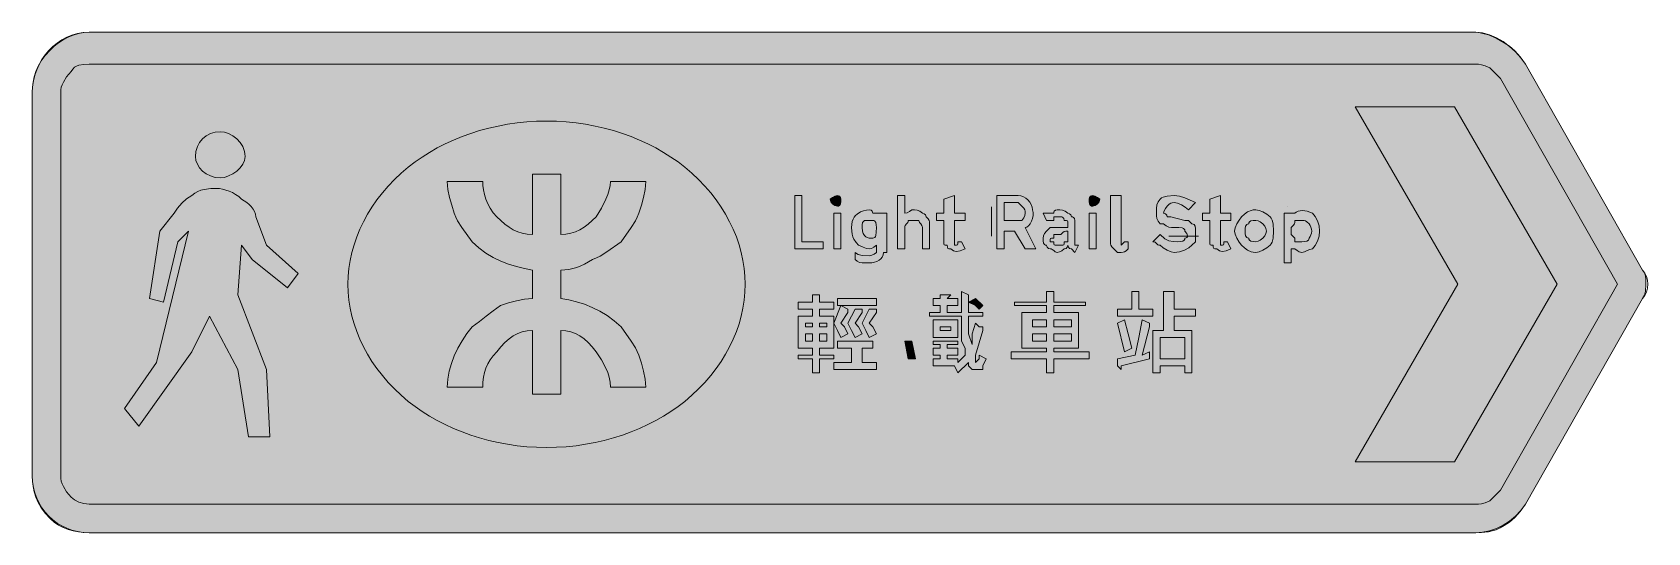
# Model space of a CAD drawing. Header units: metres. Extents: x 9 to 556, y 69 to 238.
import ezdxf

# ---------------------------------------------------------------- set-up
doc = ezdxf.new("R2010")
doc.units = ezdxf.units.M
for name, color, linetype, true_color in [('FILL_BLUE_0000FF', 7, 'Continuous', 0x0000ff), ('FILL_RED_FF0000', 7, 'Continuous', 0xff0000), ('FILL_WHITE_FFFFFF', 7, 'Continuous', 0xffffff), ('STROKE_BLUE_0000FF', 7, 'Continuous', 0x0000ff), ('STROKE_WHITE_FFFFFF', 7, 'Continuous', 0xffffff)]:
    doc.layers.add(name, color=color, linetype=linetype, true_color=true_color)

msp = doc.modelspace()

# ---------------------------------------------------------------- hatches: boundary and pattern name
at = {"layer": 'FILL_BLUE_0000FF', "true_color": 0x0000ff}
h = msp.add_hatch(color=7, dxfattribs=at)
h.dxf.hatch_style = 1
h.paths.add_polyline_path([(545.85, 152.64), (506.25, 83.04), (502.65, 79.44), (501.06, 78.75), (499.8, 78.39), (498.77, 78.26), (497.85, 78.24), (28.65, 78.24), (26.87, 78.45), (25.2, 78.99), (23.76, 79.76), (22.65, 80.64), (21.07, 82.44), (19.95, 84.24), (19.56, 85.14), (19.27, 86.04), (19.11, 86.94), (19.05, 87.84), (19.05, 217.44), (19.11, 218.34), (19.27, 219.24), (19.56, 220.14), (19.95, 221.04), (21.07, 222.84), (22.65, 224.64), (23.15, 225.43), (23.76, 226.03), (24.44, 226.45), (25.2, 226.74), (26.87, 227), (28.65, 227.04), (497.85, 227.04), (498.77, 227.02), (499.8, 226.89), (501.06, 226.53), (502.65, 225.84), (506.25, 222.24), (545.85, 152.64)])
at = {"layer": 'FILL_RED_FF0000', "true_color": 0xff0000}
h = msp.add_hatch(color=7, dxfattribs=at)
h.dxf.hatch_style = 1
h.paths.add_polyline_path([(180.09, 97.51), (176.76, 97.72), (173.48, 98.06), (170.23, 98.53), (167.04, 99.12), (163.9, 99.84), (160.82, 100.68), (157.8, 101.64), (154.85, 102.71), (151.99, 103.89), (149.2, 105.17), (146.49, 106.55), (143.88, 108.04), (141.37, 109.61), (138.96, 111.28), (136.65, 113.04), (134.25, 115.11), (131.98, 117.25), (129.87, 119.47), (127.89, 121.76), (126.07, 124.11), (124.39, 126.52), (122.87, 128.98), (121.5, 131.49), (120.28, 134.04), (119.22, 136.63), (118.32, 139.25), (117.58, 141.9), (117, 144.56), (116.59, 147.25), (116.33, 149.94), (116.25, 152.64), (116.33, 155.34), (116.59, 158.03), (117, 160.72), (117.58, 163.38), (118.32, 166.03), (119.22, 168.65), (120.28, 171.24), (121.5, 173.79), (122.87, 176.3), (124.39, 178.76), (126.07, 181.17), (127.89, 183.52), (129.87, 185.81), (131.98, 188.03), (134.25, 190.17), (136.65, 192.24), (138.96, 194), (141.37, 195.67), (143.88, 197.24), (146.49, 198.73), (149.2, 200.11), (151.99, 201.39), (154.85, 202.57), (157.8, 203.64), (160.82, 204.6), (163.9, 205.44), (167.04, 206.16), (170.23, 206.75), (173.48, 207.22), (176.76, 207.56), (180.09, 207.77), (183.45, 207.84), (186.81, 207.77), (190.14, 207.56), (193.42, 207.22), (196.67, 206.75), (199.86, 206.16), (203, 205.44), (206.08, 204.6), (209.1, 203.64), (212.05, 202.57), (214.91, 201.39), (217.7, 200.11), (220.41, 198.73), (223.02, 197.24), (225.53, 195.67), (227.94, 194), (230.25, 192.24), (232.65, 190.17), (234.92, 188.03), (237.03, 185.81), (239.01, 183.52), (240.83, 181.17), (242.51, 178.76), (244.03, 176.3), (245.4, 173.79), (246.62, 171.24), (247.68, 168.65), (248.58, 166.03), (249.32, 163.38), (249.9, 160.72), (250.31, 158.03), (250.57, 155.34), (250.65, 152.64), (250.57, 149.94), (250.31, 147.25), (249.9, 144.56), (249.32, 141.9), (248.58, 139.25), (247.68, 136.63), (246.62, 134.04), (245.4, 131.49), (244.03, 128.98), (242.51, 126.52), (240.83, 124.11), (239.01, 121.76), (237.03, 119.47), (234.92, 117.25), (232.65, 115.11), (230.25, 113.04), (227.94, 111.28), (225.53, 109.61), (223.02, 108.04), (220.41, 106.55), (217.7, 105.17), (214.91, 103.89), (212.05, 102.71), (209.1, 101.64), (206.08, 100.68), (203, 99.84), (199.86, 99.12), (196.67, 98.53), (193.42, 98.06), (190.14, 97.72), (186.81, 97.51), (183.45, 97.44), (180.09, 97.51)])
at = {"layer": 'FILL_WHITE_FFFFFF', "true_color": 0xffffff}
h = msp.add_hatch(color=7, dxfattribs=at)
h.dxf.hatch_style = 1
h.paths.add_polyline_path([(514.65, 78.24), (512.85, 75.76), (511.05, 73.74), (509.25, 72.16), (507.45, 71.04), (506.1, 70.25), (504.77, 69.65), (503.46, 69.23), (502.2, 68.94), (499.86, 68.68), (497.85, 68.64), (28.65, 68.64), (26.85, 68.7), (25.07, 68.88), (23.31, 69.21), (21.6, 69.69), (19.94, 70.34), (18.36, 71.17), (16.85, 72.2), (15.45, 73.44), (13.81, 75.24), (12.49, 77.04), (11.44, 78.84), (10.65, 80.64), (10.08, 82.44), (9.71, 84.24), (9.51, 86.04), (9.45, 87.84), (9.45, 217.44), (9.51, 219.24), (9.71, 221.04), (10.08, 222.84), (10.65, 224.64), (11.44, 226.44), (12.49, 228.24), (13.81, 230.04), (15.45, 231.84), (16.85, 233.13), (18.36, 234.3), (19.94, 235.32), (21.6, 236.19), (23.31, 236.89), (25.07, 237.41), (26.85, 237.73), (28.65, 237.84), (497.85, 237.84), (498.8, 237.78), (499.86, 237.61), (502.2, 236.94), (504.77, 235.81), (507.45, 234.24), (509.25, 233.11), (511.05, 231.54), (512.85, 229.51), (514.65, 227.04), (554.25, 157.44), (554.94, 156.52), (555.3, 155.49), (555.43, 154.23), (555.45, 152.64), (555.3, 150.24), (554.94, 148.93), (554.65, 148.34), (554.25, 147.84), (514.65, 78.24)])
h = msp.add_hatch(color=7, dxfattribs=at)
h.dxf.hatch_style = 1
h.paths.add_polyline_path([(457.05, 212.64), (490.65, 212.64), (525.45, 152.64), (490.65, 92.64), (457.05, 92.64), (491.85, 152.64), (457.05, 212.64)])
h = msp.add_hatch(color=7, dxfattribs=at)
h.dxf.hatch_style = 1
h.paths.add_polyline_path([(81.4, 195.17), (81.24, 194.5), (80.64, 193.2), (79.74, 191.98), (78.6, 190.89), (77.29, 189.97), (75.88, 189.26), (74.44, 188.8), (73.05, 188.64), (71.31, 188.8), (69.71, 189.26), (68.28, 189.97), (67.05, 190.89), (66.04, 191.98), (65.29, 193.2), (64.81, 194.5), (64.65, 195.84), (64.81, 197.58), (65.29, 199.18), (66.04, 200.61), (67.05, 201.84), (68.28, 202.85), (69.71, 203.6), (71.31, 204.08), (73.05, 204.24), (74.44, 204.08), (75.88, 203.6), (77.29, 202.85), (78.6, 201.84), (79.74, 200.61), (80.64, 199.18), (81.24, 197.58), (81.4, 196.73), (81.45, 195.84), (81.4, 195.17)])
h = msp.add_hatch(color=7, dxfattribs=at)
h.dxf.hatch_style = 1
h.paths.add_polyline_path([(150.01, 120.54), (150.49, 123.22), (151.24, 125.88), (152.25, 128.49), (153.48, 131.05), (154.91, 133.53), (156.51, 135.94), (158.25, 138.24), (160.76, 140.04), (163.05, 141.84), (165.34, 143.64), (167.85, 145.44), (170.55, 146.32), (173.25, 147.09), (175.95, 147.63), (178.65, 147.84), (178.65, 157.44), (175.95, 157.95), (173.27, 158.6), (170.61, 159.42), (168, 160.44), (165.44, 161.68), (162.96, 163.18), (160.55, 164.95), (158.25, 167.04), (154.8, 171.84), (153.36, 174.13), (152.75, 175.34), (152.25, 176.64), (151.37, 179.34), (150.6, 182.04), (150.06, 184.74), (149.85, 187.44), (161.85, 187.44), (161.91, 186.04), (162.09, 184.55), (162.42, 183.01), (162.9, 181.44), (163.55, 179.87), (164.38, 178.33), (165.41, 176.84), (166.65, 175.44), (168, 174.15), (169.37, 172.98), (170.76, 171.96), (172.2, 171.09), (173.69, 170.39), (175.26, 169.87), (176.9, 169.55), (178.65, 169.44), (178.65, 189.84), (188.25, 189.84), (188.25, 169.44), (190, 169.55), (191.64, 169.87), (193.21, 170.39), (194.7, 171.09), (196.14, 171.96), (197.53, 172.98), (198.9, 174.15), (200.25, 175.44), (202.01, 178.33), (203.55, 181.44), (204.16, 183.01), (204.64, 184.55), (204.94, 186.04), (205.05, 187.44), (217.05, 187.44), (216.84, 184.74), (216.3, 182.04), (215.53, 179.34), (214.65, 176.64), (214.15, 175.34), (213.54, 174.13), (212.1, 171.84), (208.65, 167.04), (203.85, 163.59), (201.56, 162.15), (200.35, 161.54), (199.05, 161.04), (196.35, 159.46), (195, 158.85), (193.65, 158.34), (192.3, 157.95), (190.95, 157.66), (189.6, 157.5), (188.25, 157.44), (188.25, 147.84), (190.95, 147.33), (193.63, 146.68), (196.29, 145.86), (198.9, 144.84), (201.46, 143.6), (203.94, 142.1), (206.35, 140.33), (208.65, 138.24), (212.1, 133.44), (213.54, 131.15), (214.15, 129.94), (214.65, 128.64), (215.53, 125.94), (216.3, 123.24), (216.84, 120.54), (217.05, 117.84), (205.05, 117.84), (204.94, 119.59), (204.64, 121.23), (204.16, 122.8), (203.55, 124.29), (202.01, 127.12), (200.25, 129.84), (198.9, 131.53), (197.53, 132.99), (196.14, 134.23), (194.7, 135.24), (193.21, 136.03), (191.64, 136.59), (190, 136.93), (188.25, 137.04), (188.25, 115.44), (178.65, 115.44), (178.65, 137.04), (176.9, 136.93), (175.26, 136.59), (173.69, 136.03), (172.2, 135.24), (170.76, 134.23), (169.37, 132.99), (168, 131.53), (166.65, 129.84), (165.41, 128.49), (164.38, 127.12), (163.55, 125.73), (162.9, 124.29), (162.42, 122.8), (162.09, 121.23), (161.91, 119.59), (161.85, 117.84), (149.85, 117.84), (150.01, 120.54)])
h = msp.add_hatch(color=7, dxfattribs=at)
h.dxf.hatch_style = 1
h.paths.add_polyline_path([(79.05, 123.84), (69.45, 141.84), (63.45, 129.84), (45.45, 104.64), (40.65, 110.64), (51.45, 126.24), (62.25, 170.64), (58.65, 167.04), (53.85, 146.64), (49.05, 147.84), (52.65, 170.64), (57.45, 176.64), (58.56, 178.42), (60, 180.09), (61.67, 181.53), (63.45, 182.64), (64.4, 183.43), (65.44, 184.03), (66.53, 184.45), (67.65, 184.74), (69.86, 185), (71.85, 185.04), (72.8, 184.98), (73.84, 184.81), (76.05, 184.14), (77.17, 183.63), (78.26, 183.01), (79.3, 182.28), (80.25, 181.44), (82.01, 180.33), (82.82, 179.65), (83.55, 178.89), (84.16, 178.08), (84.64, 177.22), (84.94, 176.34), (85.05, 175.44), (88.65, 165.84), (99.45, 156.24), (95.85, 151.44), (83.85, 161.04), (80.25, 165.84), (79.05, 149.04), (88.65, 123.84), (89.85, 101.04), (82.65, 101.04), (79.05, 123.84)])
h = msp.add_hatch(color=7, dxfattribs=at)
h.dxf.hatch_style = 1
h.paths.add_polyline_path([(267.45, 182.64), (269.85, 182.64), (269.85, 167.04), (277.05, 167.04), (277.05, 164.64), (267.45, 164.64), (267.45, 182.64)])
h = msp.add_hatch(color=7, dxfattribs=at)
h.dxf.hatch_style = 1
h.paths.add_polyline_path([(283.03, 180.56), (282.9, 179.79), (282.54, 179.25), (282.25, 179.09), (281.85, 179.04), (280.97, 179.25), (280.2, 179.79), (279.66, 180.56), (279.45, 181.44), (280.2, 182.04), (280.97, 182.45), (281.85, 182.64), (282.25, 182.59), (282.54, 182.45), (282.9, 182.04), (283.05, 181.44), (283.03, 180.56)])
h = msp.add_hatch(color=7, dxfattribs=at)
h.dxf.hatch_style = 1
h.paths.add_polyline_path([(310.6, 172.24), (310.46, 172.55), (310.05, 173.04), (309.64, 173.53), (309.5, 173.84), (309.45, 174.24), (307.05, 174.24), (305.85, 174.24), (305.8, 173.84), (305.66, 173.53), (305.25, 173.04), (304.84, 172.55), (304.7, 172.24), (304.65, 171.84), (304.65, 164.64), (302.25, 164.64), (302.25, 182.64), (304.65, 182.64), (304.65, 176.64), (305.53, 176.83), (306.3, 177.24), (307.05, 177.84), (307.95, 177.82), (308.85, 177.69), (309.75, 177.33), (310.65, 176.64), (311.25, 176.49), (311.66, 176.13), (311.8, 175.84), (311.85, 175.44), (312.54, 174.73), (312.9, 174.24), (313.03, 173.75), (313.05, 173.04), (313.05, 164.64), (310.65, 164.64), (310.65, 171.84), (310.6, 172.24)])
h = msp.add_hatch(color=7, dxfattribs=at)
h.dxf.hatch_style = 1
h.paths.add_polyline_path([(321.45, 165.84), (322.14, 165.86), (322.5, 165.99), (322.63, 166.35), (322.65, 167.04), (323.85, 167.04), (325.05, 164.64), (323.46, 163.96), (322.2, 163.74), (321.66, 163.8), (321.17, 163.96), (320.25, 164.64), (319.56, 164.66), (319.2, 164.79), (319.07, 165.15), (319.05, 165.84), (318.36, 165.86), (318, 165.99), (317.87, 166.35), (317.85, 167.04), (317.85, 174.24), (315.45, 174.24), (315.45, 176.64), (317.85, 176.64), (317.85, 181.44), (321.45, 182.64), (321.45, 176.64), (325.05, 176.64), (325.05, 174.24), (321.45, 174.24), (321.45, 167.04), (321.45, 165.84)])
h = msp.add_hatch(color=7, dxfattribs=at)
h.dxf.hatch_style = 1
h.paths.add_polyline_path([(341.85, 170.64), (338.25, 170.64), (338.25, 164.64), (335.85, 164.64), (335.85, 182.64), (343.05, 182.64), (343.95, 182.53), (344.81, 182.23), (345.62, 181.75), (346.35, 181.14), (346.96, 180.41), (347.44, 179.6), (347.74, 178.74), (347.85, 177.84), (348.14, 176.89), (348.15, 175.89), (347.93, 174.89), (347.55, 173.94), (347.05, 173.11), (346.5, 172.44), (345.95, 172), (345.45, 171.84), (349.05, 164.64), (345.45, 164.64), (341.85, 170.64)])
h.paths.add_polyline_path([(344.25, 174.24), (344.94, 175.12), (345.3, 175.89), (345.45, 176.64), (345.43, 177.35), (345.3, 177.84), (344.94, 178.33), (344.25, 179.04), (343.05, 180.24), (338.25, 180.24), (338.25, 174.24), (343.05, 174.24), (344.25, 174.24)], flags=16)
h = msp.add_hatch(color=7, dxfattribs=at)
h.dxf.hatch_style = 1
h.paths.add_polyline_path([(370.44, 180.56), (369.9, 179.79), (369.13, 179.25), (368.25, 179.04), (367.85, 179.09), (367.56, 179.25), (367.2, 179.79), (367.07, 180.56), (367.05, 181.44), (367.2, 182.04), (367.56, 182.45), (367.85, 182.59), (368.25, 182.64), (369.13, 182.45), (369.9, 182.04), (370.65, 181.44), (370.44, 180.56)])
h = msp.add_hatch(color=7, dxfattribs=at)
h.dxf.hatch_style = 1
h.paths.add_polyline_path([(374.25, 182.64), (377.85, 182.64), (377.85, 167.04), (377.85, 165.84), (379.05, 167.04), (380.25, 167.04), (380.25, 164.64), (379.54, 163.95), (379.05, 163.59), (378.56, 163.46), (377.85, 163.44), (376.65, 163.44), (375.45, 164.64), (374.76, 165.35), (374.4, 165.84), (374.27, 166.33), (374.25, 167.04), (374.25, 182.64)])
h = msp.add_hatch(color=7, dxfattribs=at)
h.dxf.hatch_style = 1
h.paths.add_polyline_path([(399.56, 178.72), (398.25, 179.49), (396.94, 180.03), (395.85, 180.24), (395.14, 180.22), (394.65, 180.09), (394.16, 179.73), (393.45, 179.04), (392.85, 178.29), (392.44, 177.52), (392.25, 176.64), (392.65, 176.59), (392.94, 176.45), (393.3, 176.04), (393.45, 175.44), (394.65, 175.44), (399.45, 174.24), (400.65, 174.24), (401.85, 173.04), (402.25, 172.99), (402.54, 172.83), (402.9, 172.29), (403.03, 171.52), (403.05, 170.64), (403.05, 169.44), (403.05, 168.24), (403.05, 167.04), (401.85, 165.84), (400.74, 164.96), (399.3, 164.19), (397.63, 163.65), (395.85, 163.44), (394.76, 163.65), (393.45, 164.19), (392.14, 164.96), (391.05, 165.84), (390.65, 165.89), (390.34, 166.03), (389.85, 166.44), (389.36, 166.85), (389.05, 166.99), (388.65, 167.04), (391.05, 169.44), (392.66, 168.05), (393.37, 167.63), (394.05, 167.34), (395.44, 167.08), (397.05, 167.04), (397.93, 167.06), (398.7, 167.19), (399.24, 167.55), (399.4, 167.84), (399.45, 168.24), (399.84, 168.29), (400.12, 168.45), (400.29, 168.68), (400.35, 168.99), (400.12, 169.76), (399.45, 170.64), (399.39, 171.04), (399.22, 171.33), (398.94, 171.55), (398.55, 171.69), (397.42, 171.82), (395.85, 171.84), (394.95, 171.86), (394.05, 171.99), (393.15, 172.35), (392.25, 173.04), (391.05, 173.04), (390.36, 173.94), (390, 174.84), (389.87, 175.74), (389.85, 176.64), (389.87, 178.23), (390, 179.49), (390.36, 180.52), (391.05, 181.44), (391.55, 181.84), (392.14, 182.13), (393.45, 182.49), (395.85, 182.64), (397.65, 182.43), (399.45, 181.89), (401.25, 181.12), (403.05, 180.24), (400.65, 177.84), (399.56, 178.72)])
h = msp.add_hatch(color=7, dxfattribs=at)
h.dxf.hatch_style = 1
h.paths.add_polyline_path([(411.45, 165.84), (412.14, 165.86), (412.5, 165.99), (412.63, 166.35), (412.65, 167.04), (413.85, 167.04), (415.05, 164.64), (413.46, 163.96), (412.2, 163.74), (411.66, 163.8), (411.17, 163.96), (410.25, 164.64), (409.56, 164.66), (409.2, 164.79), (409.07, 165.15), (409.05, 165.84), (408.36, 165.86), (408, 165.99), (407.87, 166.35), (407.85, 167.04), (407.85, 174.24), (405.45, 174.24), (405.45, 176.64), (407.85, 176.64), (407.85, 181.44), (411.45, 182.64), (411.45, 176.64), (415.05, 176.64), (415.05, 174.24), (411.45, 174.24), (411.45, 167.04), (411.45, 165.84)])
h = msp.add_hatch(color=7, dxfattribs=at)
h.dxf.hatch_style = 1
h.paths.add_polyline_path([(280.65, 164.64), (280.65, 176.64), (283.05, 176.64), (283.05, 164.64), (280.65, 164.64)])
h = msp.add_hatch(color=7, dxfattribs=at)
h.dxf.hatch_style = 1
h.paths.add_polyline_path([(298.65, 163.44), (297.45, 163.44), (297.34, 162.6), (297.04, 161.86), (296.56, 161.25), (295.95, 160.74), (295.22, 160.35), (294.41, 160.06), (293.55, 159.9), (292.65, 159.84), (290.25, 159.84), (289.37, 160.03), (288.6, 160.44), (287.85, 161.04), (287.85, 163.44), (288.35, 163.04), (288.94, 162.75), (290.25, 162.39), (292.65, 162.24), (293.53, 162.43), (294.3, 162.84), (295.05, 163.44), (295.05, 164.64), (295.05, 165.84), (294.17, 165.15), (293.4, 164.79), (292.65, 164.64), (291.75, 164.79), (290.62, 165.15), (289.05, 165.84), (288.17, 166.78), (287.4, 167.94), (287.09, 168.68), (286.86, 169.55), (286.7, 170.6), (286.65, 171.84), (286.72, 172.9), (286.91, 173.82), (287.2, 174.62), (287.59, 175.31), (288.04, 175.89), (288.55, 176.38), (289.65, 177.09), (290.75, 177.52), (291.71, 177.75), (292.65, 177.84), (293.25, 177.69), (293.66, 177.33), (293.8, 177.04), (293.85, 176.64), (295.05, 176.64), (298.65, 176.64), (298.65, 163.44)])
h.paths.add_polyline_path([(291.05, 174.19), (290.76, 174.03), (290.4, 173.49), (290.27, 172.72), (290.25, 171.84), (290.35, 170.65), (290.62, 169.76), (291.01, 169.12), (291.45, 168.69), (292.27, 168.3), (292.65, 168.24), (293.85, 168.24), (294.25, 168.3), (294.54, 168.46), (294.76, 168.75), (294.9, 169.14), (295.03, 170.26), (295.05, 171.84), (295.03, 172.72), (294.9, 173.49), (294.54, 174.03), (294.25, 174.19), (293.85, 174.24), (292.65, 174.24), (291.45, 174.24), (291.05, 174.19)], flags=16)
h = msp.add_hatch(color=7, dxfattribs=at)
h.dxf.hatch_style = 1
h.paths.add_polyline_path([(352.65, 176.64), (355.05, 176.64), (355.1, 177.04), (355.24, 177.33), (355.65, 177.69), (356.25, 177.84), (357.15, 177.82), (358.05, 177.69), (358.95, 177.33), (359.85, 176.64), (360.45, 176.49), (360.86, 176.13), (361, 175.84), (361.05, 175.44), (361.45, 175.39), (361.74, 175.25), (362.1, 174.84), (362.25, 174.24), (362.25, 171.84), (362.25, 167.04), (362.25, 165.84), (363.45, 165.84), (362.25, 163.44), (361.05, 164.64), (360.45, 164.79), (360.04, 165.15), (359.9, 165.44), (359.85, 165.84), (359.8, 165.44), (359.66, 165.15), (359.25, 164.79), (358.65, 164.64), (357.77, 163.95), (357, 163.59), (356.25, 163.44), (355.85, 163.49), (355.54, 163.63), (355.05, 164.04), (354.56, 164.45), (354.25, 164.59), (353.85, 164.64), (353.25, 164.79), (352.84, 165.15), (352.7, 165.44), (352.65, 165.84), (352.25, 165.89), (351.96, 166.05), (351.6, 166.59), (351.47, 167.36), (351.45, 168.24), (351.6, 168.99), (351.96, 169.76), (352.65, 170.64), (353.85, 171.84), (356.25, 171.84), (357.45, 171.84), (359.85, 171.84), (359.85, 173.04), (359.83, 173.73), (359.7, 174.09), (359.34, 174.22), (358.65, 174.24), (358.5, 174.84), (358.14, 175.25), (357.85, 175.39), (357.45, 175.44), (356.25, 175.44), (355.05, 175.44), (355.05, 174.24), (352.65, 174.24), (351.45, 176.64), (352.65, 176.64)])
h.paths.add_polyline_path([(358.14, 165.86), (358.5, 165.99), (358.63, 166.35), (358.65, 167.04), (359.85, 167.04), (359.85, 168.24), (359.85, 170.64), (359.14, 170.62), (358.65, 170.49), (358.16, 170.13), (357.45, 169.44), (356.25, 169.44), (355.05, 169.44), (355.05, 168.24), (354.36, 168.22), (354, 168.09), (353.87, 167.73), (353.85, 167.04), (355.05, 167.04), (355.07, 166.35), (355.2, 165.99), (355.56, 165.86), (356.25, 165.84), (357.45, 165.84), (358.14, 165.86)], flags=16)
h = msp.add_hatch(color=7, dxfattribs=at)
h.dxf.hatch_style = 1
h.paths.add_polyline_path([(367.05, 164.64), (367.05, 176.64), (369.45, 176.64), (369.45, 164.64), (367.05, 164.64)])
h = msp.add_hatch(color=7, dxfattribs=at)
h.dxf.hatch_style = 1
h.paths.add_polyline_path([(417, 173.04), (417.77, 174.35), (418.65, 175.44), (419.57, 176.32), (420.6, 177.09), (421.86, 177.63), (422.6, 177.79), (423.45, 177.84), (424.54, 177.63), (425.85, 177.09), (427.16, 176.32), (428.25, 175.44), (428.65, 174.94), (428.94, 174.35), (429.3, 173.04), (429.45, 170.64), (429.3, 168.24), (428.94, 166.93), (428.65, 166.34), (428.25, 165.84), (427.16, 164.96), (425.85, 164.19), (424.54, 163.65), (423.45, 163.44), (422.6, 163.49), (421.86, 163.65), (420.6, 164.19), (419.57, 164.96), (418.65, 165.84), (417.77, 166.93), (417, 168.24), (416.46, 169.55), (416.25, 170.64), (416.46, 171.73), (417, 173.04)])
h.paths.add_polyline_path([(421.8, 174.09), (421.26, 173.73), (421.1, 173.44), (421.05, 173.04), (420.65, 172.99), (420.36, 172.83), (420, 172.29), (419.87, 171.52), (419.85, 170.64), (419.87, 169.76), (420, 168.99), (420.36, 168.45), (420.65, 168.29), (421.05, 168.24), (421.1, 167.84), (421.26, 167.55), (421.8, 167.19), (422.57, 167.06), (423.45, 167.04), (424.2, 167.19), (424.97, 167.55), (425.85, 168.24), (426.45, 168.99), (426.86, 169.76), (427.05, 170.64), (426.86, 171.52), (426.45, 172.29), (425.85, 173.04), (424.97, 173.73), (424.2, 174.09), (423.45, 174.24), (422.57, 174.22), (421.8, 174.09)], flags=16)
h = msp.add_hatch(color=7, dxfattribs=at)
h.dxf.hatch_style = 1
h.paths.add_polyline_path([(437.76, 177.31), (438.44, 177.48), (439.2, 177.54), (440.01, 177.48), (440.87, 177.31), (441.75, 177.03), (442.65, 176.64), (443.53, 175.53), (444.3, 174.09), (444.84, 172.42), (445.05, 170.64), (444.84, 168.86), (444.3, 167.19), (443.53, 165.75), (442.65, 164.64), (441.75, 164.45), (440.85, 164.04), (439.95, 163.63), (439.05, 163.44), (438.17, 163.63), (437.4, 164.04), (436.65, 164.64), (435.45, 164.64), (435.45, 159.84), (433.05, 159.84), (433.05, 176.64), (435.45, 176.64), (436.65, 176.64), (437.15, 177.03), (437.76, 177.31)])
h.paths.add_polyline_path([(436.5, 173.04), (436.14, 172.55), (435.45, 171.84), (435.45, 169.44), (436.65, 168.24), (436.65, 167.04), (439.05, 167.04), (439.93, 167.06), (440.7, 167.19), (441.24, 167.55), (441.4, 167.84), (441.45, 168.24), (441.84, 168.74), (442.12, 169.33), (442.29, 169.97), (442.35, 170.64), (442.29, 171.31), (442.12, 171.95), (441.84, 172.54), (441.45, 173.04), (440.74, 173.73), (440.25, 174.09), (439.76, 174.22), (439.05, 174.24), (436.65, 174.24), (436.63, 173.53), (436.5, 173.04)], flags=16)
h = msp.add_hatch(color=7, dxfattribs=at)
h.dxf.hatch_style = 1
h.paths.add_polyline_path([(275.85, 147.84), (275.85, 146.64), (280.65, 146.64), (280.65, 144.24), (275.85, 144.24), (275.85, 141.84), (280.65, 141.84), (280.65, 131.04), (275.85, 131.04), (275.85, 128.64), (280.65, 128.64), (280.65, 127.44), (275.85, 127.44), (275.85, 122.64), (273.45, 122.64), (273.45, 127.44), (268.65, 127.44), (268.65, 128.64), (273.45, 128.64), (273.45, 131.04), (268.65, 131.04), (268.65, 141.84), (273.45, 141.84), (273.45, 144.24), (268.65, 144.24), (268.65, 146.64), (273.45, 146.64), (273.45, 149.04), (274.65, 149.04), (275.85, 149.04), (275.85, 147.84)])
h.paths.add_polyline_path([(273.45, 138.24), (273.45, 139.44), (271.05, 139.44), (271.05, 138.24), (273.45, 138.24)], flags=16)
h.paths.add_polyline_path([(275.85, 138.24), (278.25, 138.24), (278.25, 139.44), (275.85, 139.44), (275.85, 138.24)], flags=16)
h.paths.add_polyline_path([(271.05, 135.84), (271.05, 133.44), (273.45, 133.44), (273.45, 135.84), (271.05, 135.84)], flags=16)
h.paths.add_polyline_path([(278.25, 135.84), (275.85, 135.84), (275.85, 133.44), (278.25, 133.44), (278.25, 135.84)], flags=16)
h = msp.add_hatch(color=7, dxfattribs=at)
h.dxf.hatch_style = 1
h.paths.add_polyline_path([(295.05, 147.84), (295.05, 145.44), (281.85, 145.44), (281.85, 147.84), (295.05, 147.84)])
h = msp.add_hatch(color=7, dxfattribs=at)
h.dxf.hatch_style = 1
h.paths.add_polyline_path([(316.65, 147.84), (316.65, 149.04), (319.05, 149.04), (320.25, 149.04), (319.05, 147.84), (322.65, 147.84), (322.65, 145.44), (319.05, 145.44), (319.05, 143.04), (323.85, 143.04), (323.85, 150.24), (326.25, 149.04), (326.25, 147.84), (326.25, 143.04), (331.05, 143.04), (331.05, 141.84), (326.25, 141.84), (326.25, 135.84), (327.45, 132.24), (327.45, 135.84), (328.65, 139.44), (329.85, 138.24), (331.05, 138.24), (331.05, 137.04), (328.65, 128.64), (328.65, 127.44), (328.65, 126.24), (329.85, 127.44), (329.85, 128.64), (332.25, 127.44), (331.05, 125.04), (331.05, 123.84), (329.85, 123.84), (328.65, 123.84), (327.45, 123.84), (326.25, 125.04), (326.25, 126.24), (322.65, 122.64), (321.45, 125.04), (314.25, 125.04), (314.25, 127.44), (316.65, 127.44), (316.65, 128.64), (314.25, 128.64), (314.25, 131.04), (316.65, 131.04), (316.65, 132.24), (314.25, 132.24), (314.25, 133.44), (322.65, 133.44), (322.65, 132.24), (319.05, 132.24), (319.05, 131.04), (322.65, 131.04), (322.65, 128.64), (319.05, 128.64), (319.05, 127.44), (322.65, 127.44), (322.65, 126.24), (323.85, 127.44), (325.05, 128.64), (325.05, 131.04), (323.85, 133.44), (323.85, 137.04), (323.85, 141.84), (313.05, 141.84), (313.05, 143.04), (316.65, 143.04), (316.65, 145.44), (314.25, 145.44), (314.25, 147.84), (316.65, 147.84)])
h = msp.add_hatch(color=7, dxfattribs=at)
h.dxf.hatch_style = 1
h.paths.add_polyline_path([(328.65, 145.44), (326.25, 146.64), (328.65, 147.84), (331.05, 145.44), (329.85, 144.24), (328.65, 145.44)])
h = msp.add_hatch(color=7, dxfattribs=at)
h.dxf.hatch_style = 1
h.paths.add_polyline_path([(355.05, 146.64), (365.85, 146.64), (365.85, 145.44), (355.05, 145.44), (355.05, 143.04), (363.45, 143.04), (363.45, 131.04), (355.05, 131.04), (355.05, 129.84), (367.05, 129.84), (367.05, 127.44), (355.05, 127.44), (355.05, 122.64), (352.65, 122.64), (352.65, 127.44), (340.65, 127.44), (340.65, 129.84), (352.65, 129.84), (352.65, 131.04), (344.25, 131.04), (344.25, 143.04), (352.65, 143.04), (352.65, 145.44), (341.85, 145.44), (341.85, 146.64), (352.65, 146.64), (352.65, 150.24), (355.05, 150.24), (355.05, 149.04), (355.05, 146.64)])
h.paths.add_polyline_path([(352.65, 138.24), (352.65, 140.64), (347.85, 140.64), (347.85, 138.24), (352.65, 138.24)], flags=16)
h.paths.add_polyline_path([(347.85, 133.44), (352.65, 133.44), (352.65, 135.84), (347.85, 135.84), (347.85, 133.44)], flags=16)
h.paths.add_polyline_path([(355.05, 140.64), (355.05, 138.24), (361.05, 138.24), (361.05, 140.64), (355.05, 140.64)], flags=16)
h.paths.add_polyline_path([(361.05, 135.84), (355.05, 135.84), (355.05, 133.44), (361.05, 133.44), (361.05, 135.84)], flags=16)
h = msp.add_hatch(color=7, dxfattribs=at)
h.dxf.hatch_style = 1
h.paths.add_polyline_path([(388.65, 144.24), (388.65, 141.84), (376.65, 141.84), (376.65, 144.24), (381.45, 144.24), (381.45, 150.24), (383.85, 150.24), (383.85, 149.04), (383.85, 144.24), (388.65, 144.24)])
h = msp.add_hatch(color=7, dxfattribs=at)
h.dxf.hatch_style = 1
h.paths.add_polyline_path([(392.25, 150.24), (395.85, 150.24), (395.85, 149.04), (395.85, 144.24), (403.05, 144.24), (403.05, 141.84), (395.85, 141.84), (395.85, 137.04), (401.85, 137.04), (401.85, 122.64), (399.45, 122.64), (399.45, 125.04), (391.05, 125.04), (391.05, 122.64), (388.65, 122.64), (388.65, 137.04), (392.25, 137.04), (392.25, 150.24)])
h.paths.add_polyline_path([(399.45, 134.64), (391.05, 134.64), (391.05, 127.44), (399.45, 127.44), (399.45, 134.64)], flags=16)
h = msp.add_hatch(color=7, dxfattribs=at)
h.dxf.hatch_style = 1
h.paths.add_polyline_path([(285.45, 144.24), (285.45, 143.04), (283.05, 139.44), (284.25, 138.24), (285.45, 135.84), (283.05, 134.64), (281.85, 137.04), (280.65, 139.44), (283.05, 145.44), (285.45, 144.24)])
h = msp.add_hatch(color=7, dxfattribs=at)
h.dxf.hatch_style = 1
h.paths.add_polyline_path([(290.25, 144.24), (290.25, 143.04), (287.85, 139.44), (289.05, 138.24), (290.25, 135.84), (287.85, 134.64), (286.65, 137.04), (285.45, 139.44), (287.85, 144.24), (290.25, 144.24)])
h = msp.add_hatch(color=7, dxfattribs=at)
h.dxf.hatch_style = 1
h.paths.add_polyline_path([(295.05, 144.24), (295.05, 143.04), (292.65, 139.44), (293.85, 138.24), (295.05, 135.84), (292.65, 134.64), (291.45, 137.04), (290.25, 139.44), (292.65, 144.24), (295.05, 144.24)])
h = msp.add_hatch(color=7, dxfattribs=at)
h.dxf.hatch_style = 1
h.paths.add_polyline_path([(322.65, 134.64), (314.25, 134.64), (314.25, 140.64), (322.65, 140.64), (322.65, 134.64)])
h.paths.add_polyline_path([(320.25, 138.24), (316.65, 138.24), (316.65, 137.04), (320.25, 137.04), (320.25, 138.24)], flags=16)
h = msp.add_hatch(color=7, dxfattribs=at)
h.dxf.hatch_style = 1
h.paths.add_polyline_path([(382.65, 128.64), (383.85, 134.64), (385.05, 140.64), (387.45, 139.44), (387.45, 138.24), (385.05, 128.64), (387.45, 129.84), (387.45, 127.44), (377.85, 125.04), (377.85, 123.84), (376.65, 125.04), (376.65, 127.44), (382.65, 128.64)])
h = msp.add_hatch(color=7, dxfattribs=at)
h.dxf.hatch_style = 1
h.paths.add_polyline_path([(376.65, 139.44), (379.05, 140.64), (380.25, 135.84), (381.45, 131.04), (379.05, 129.84), (376.65, 139.44)])
h = msp.add_hatch(color=7, dxfattribs=at)
h.dxf.hatch_style = 1
h.paths.add_polyline_path([(293.85, 133.44), (293.85, 131.04), (290.25, 131.04), (290.25, 126.24), (295.05, 126.24), (295.05, 123.84), (280.65, 123.84), (280.65, 126.24), (286.65, 126.24), (286.65, 131.04), (281.85, 131.04), (281.85, 133.44), (293.85, 133.44)])
h = msp.add_hatch(color=7, dxfattribs=at)
h.dxf.hatch_style = 1
h.paths.add_polyline_path([(304.65, 133.44), (307.05, 133.44), (308.25, 127.44), (305.85, 127.44), (304.65, 133.44)])

# ---------------------------------------------------------------- linework, layer by layer
at = {"layer": 'FILL_BLUE_0000FF', "lineweight": 0, "true_color": 0x0000ff}
msp.add_lwpolyline([(545.85, 152.64), (506.25, 83.04), (502.65, 79.44), (501.06, 78.75), (499.8, 78.39), (498.77, 78.26), (497.85, 78.24), (28.65, 78.24), (26.87, 78.45), (25.2, 78.99), (23.76, 79.76), (22.65, 80.64), (21.07, 82.44), (19.95, 84.24), (19.56, 85.14), (19.27, 86.04), (19.11, 86.94), (19.05, 87.84), (19.05, 217.44), (19.11, 218.34), (19.27, 219.24), (19.56, 220.14), (19.95, 221.04), (21.07, 222.84), (22.65, 224.64), (23.15, 225.43), (23.76, 226.03), (24.44, 226.45), (25.2, 226.74), (26.87, 227), (28.65, 227.04), (497.85, 227.04), (498.77, 227.02), (499.8, 226.89), (501.06, 226.53), (502.65, 225.84), (506.25, 222.24)], close=True, dxfattribs=at)
at = {"layer": 'FILL_RED_FF0000', "lineweight": 0, "true_color": 0xff0000}
msp.add_lwpolyline([(180.09, 97.51), (176.76, 97.72), (173.48, 98.06), (170.23, 98.53), (167.04, 99.12), (163.9, 99.84), (160.82, 100.68), (157.8, 101.64), (154.85, 102.71), (151.99, 103.89), (149.2, 105.17), (146.49, 106.55), (143.88, 108.04), (141.37, 109.61), (138.96, 111.28), (136.65, 113.04), (134.25, 115.11), (131.98, 117.25), (129.87, 119.47), (127.89, 121.76), (126.07, 124.11), (124.39, 126.52), (122.87, 128.98), (121.5, 131.49), (120.28, 134.04), (119.22, 136.63), (118.32, 139.25), (117.58, 141.9), (117, 144.56), (116.59, 147.25), (116.33, 149.94), (116.25, 152.64), (116.33, 155.34), (116.59, 158.03), (117, 160.72), (117.58, 163.38), (118.32, 166.03), (119.22, 168.65), (120.28, 171.24), (121.5, 173.79), (122.87, 176.3), (124.39, 178.76), (126.07, 181.17), (127.89, 183.52), (129.87, 185.81), (131.98, 188.03), (134.25, 190.17), (136.65, 192.24), (138.96, 194), (141.37, 195.67), (143.88, 197.24), (146.49, 198.73), (149.2, 200.11), (151.99, 201.39), (154.85, 202.57), (157.8, 203.64), (160.82, 204.6), (163.9, 205.44), (167.04, 206.16), (170.23, 206.75), (173.48, 207.22), (176.76, 207.56), (180.09, 207.77), (183.45, 207.84), (186.81, 207.77), (190.14, 207.56), (193.42, 207.22), (196.67, 206.75), (199.86, 206.16), (203, 205.44), (206.08, 204.6), (209.1, 203.64), (212.05, 202.57), (214.91, 201.39), (217.7, 200.11), (220.41, 198.73), (223.02, 197.24), (225.53, 195.67), (227.94, 194), (230.25, 192.24), (232.65, 190.17), (234.92, 188.03), (237.03, 185.81), (239.01, 183.52), (240.83, 181.17), (242.51, 178.76), (244.03, 176.3), (245.4, 173.79), (246.62, 171.24), (247.68, 168.65), (248.58, 166.03), (249.32, 163.38), (249.9, 160.72), (250.31, 158.03), (250.57, 155.34), (250.65, 152.64), (250.57, 149.94), (250.31, 147.25), (249.9, 144.56), (249.32, 141.9), (248.58, 139.25), (247.68, 136.63), (246.62, 134.04), (245.4, 131.49), (244.03, 128.98), (242.51, 126.52), (240.83, 124.11), (239.01, 121.76), (237.03, 119.47), (234.92, 117.25), (232.65, 115.11), (230.25, 113.04), (227.94, 111.28), (225.53, 109.61), (223.02, 108.04), (220.41, 106.55), (217.7, 105.17), (214.91, 103.89), (212.05, 102.71), (209.1, 101.64), (206.08, 100.68), (203, 99.84), (199.86, 99.12), (196.67, 98.53), (193.42, 98.06), (190.14, 97.72), (186.81, 97.51), (183.45, 97.44)], close=True, dxfattribs=at)
at = {"layer": 'FILL_WHITE_FFFFFF', "lineweight": 0, "true_color": 0xffffff}
for points in [[(514.65, 78.24), (512.85, 75.76), (511.05, 73.74), (509.25, 72.16), (507.45, 71.04), (506.1, 70.25), (504.77, 69.65), (503.46, 69.23), (502.2, 68.94), (499.86, 68.68), (497.85, 68.64), (28.65, 68.64), (26.85, 68.7), (25.07, 68.88), (23.31, 69.21), (21.6, 69.69), (19.94, 70.34), (18.36, 71.17), (16.85, 72.2), (15.45, 73.44), (13.81, 75.24), (12.49, 77.04), (11.44, 78.84), (10.65, 80.64), (10.08, 82.44), (9.71, 84.24), (9.51, 86.04), (9.45, 87.84), (9.45, 217.44), (9.51, 219.24), (9.71, 221.04), (10.08, 222.84), (10.65, 224.64), (11.44, 226.44), (12.49, 228.24), (13.81, 230.04), (15.45, 231.84), (16.85, 233.13), (18.36, 234.3), (19.94, 235.32), (21.6, 236.19), (23.31, 236.89), (25.07, 237.41), (26.85, 237.73), (28.65, 237.84), (497.85, 237.84), (498.8, 237.78), (499.86, 237.61), (502.2, 236.94), (504.77, 235.81), (507.45, 234.24), (509.25, 233.11), (511.05, 231.54), (512.85, 229.51), (514.65, 227.04), (554.25, 157.44), (554.94, 156.52), (555.3, 155.49), (555.43, 154.23), (555.45, 152.64), (555.3, 150.24), (554.94, 148.93), (554.65, 148.34), (554.25, 147.84)], [(457.05, 212.64), (490.65, 212.64), (525.45, 152.64), (490.65, 92.64), (457.05, 92.64), (491.85, 152.64)], [(81.4, 195.17), (81.24, 194.5), (80.64, 193.2), (79.74, 191.98), (78.6, 190.89), (77.29, 189.97), (75.88, 189.26), (74.44, 188.8), (73.05, 188.64), (71.31, 188.8), (69.71, 189.26), (68.28, 189.97), (67.05, 190.89), (66.04, 191.98), (65.29, 193.2), (64.81, 194.5), (64.65, 195.84), (64.81, 197.58), (65.29, 199.18), (66.04, 200.61), (67.05, 201.84), (68.28, 202.85), (69.71, 203.6), (71.31, 204.08), (73.05, 204.24), (74.44, 204.08), (75.88, 203.6), (77.29, 202.85), (78.6, 201.84), (79.74, 200.61), (80.64, 199.18), (81.24, 197.58), (81.4, 196.73), (81.45, 195.84)], [(150.01, 120.54), (150.49, 123.22), (151.24, 125.88), (152.25, 128.49), (153.48, 131.05), (154.91, 133.53), (156.51, 135.94), (158.25, 138.24), (160.76, 140.04), (163.05, 141.84), (165.34, 143.64), (167.85, 145.44), (170.55, 146.32), (173.25, 147.09), (175.95, 147.63), (178.65, 147.84), (178.65, 157.44), (175.95, 157.95), (173.27, 158.6), (170.61, 159.42), (168, 160.44), (165.44, 161.68), (162.96, 163.18), (160.55, 164.95), (158.25, 167.04), (154.8, 171.84), (153.36, 174.13), (152.75, 175.34), (152.25, 176.64), (151.37, 179.34), (150.6, 182.04), (150.06, 184.74), (149.85, 187.44), (161.85, 187.44), (161.91, 186.04), (162.09, 184.55), (162.42, 183.01), (162.9, 181.44), (163.55, 179.87), (164.38, 178.33), (165.41, 176.84), (166.65, 175.44), (168, 174.15), (169.37, 172.98), (170.76, 171.96), (172.2, 171.09), (173.69, 170.39), (175.26, 169.87), (176.9, 169.55), (178.65, 169.44), (178.65, 189.84), (188.25, 189.84), (188.25, 169.44), (190, 169.55), (191.64, 169.87), (193.21, 170.39), (194.7, 171.09), (196.14, 171.96), (197.53, 172.98), (198.9, 174.15), (200.25, 175.44), (202.01, 178.33), (203.55, 181.44), (204.16, 183.01), (204.64, 184.55), (204.94, 186.04), (205.05, 187.44), (217.05, 187.44), (216.84, 184.74), (216.3, 182.04), (215.53, 179.34), (214.65, 176.64), (214.15, 175.34), (213.54, 174.13), (212.1, 171.84), (208.65, 167.04), (203.85, 163.59), (201.56, 162.15), (200.35, 161.54), (199.05, 161.04), (196.35, 159.46), (195, 158.85), (193.65, 158.34), (192.3, 157.95), (190.95, 157.66), (189.6, 157.5), (188.25, 157.44), (188.25, 147.84), (190.95, 147.33), (193.63, 146.68), (196.29, 145.86), (198.9, 144.84), (201.46, 143.6), (203.94, 142.1), (206.35, 140.33), (208.65, 138.24), (212.1, 133.44), (213.54, 131.15), (214.15, 129.94), (214.65, 128.64), (215.53, 125.94), (216.3, 123.24), (216.84, 120.54), (217.05, 117.84), (205.05, 117.84), (204.94, 119.59), (204.64, 121.23), (204.16, 122.8), (203.55, 124.29), (202.01, 127.12), (200.25, 129.84), (198.9, 131.53), (197.53, 132.99), (196.14, 134.23), (194.7, 135.24), (193.21, 136.03), (191.64, 136.59), (190, 136.93), (188.25, 137.04), (188.25, 115.44), (178.65, 115.44), (178.65, 137.04), (176.9, 136.93), (175.26, 136.59), (173.69, 136.03), (172.2, 135.24), (170.76, 134.23), (169.37, 132.99), (168, 131.53), (166.65, 129.84), (165.41, 128.49), (164.38, 127.12), (163.55, 125.73), (162.9, 124.29), (162.42, 122.8), (162.09, 121.23), (161.91, 119.59), (161.85, 117.84), (149.85, 117.84)], [(79.05, 123.84), (69.45, 141.84), (63.45, 129.84), (45.45, 104.64), (40.65, 110.64), (51.45, 126.24), (62.25, 170.64), (58.65, 167.04), (53.85, 146.64), (49.05, 147.84), (52.65, 170.64), (57.45, 176.64), (58.56, 178.42), (60, 180.09), (61.67, 181.53), (63.45, 182.64), (64.4, 183.43), (65.44, 184.03), (66.53, 184.45), (67.65, 184.74), (69.86, 185), (71.85, 185.04), (72.8, 184.98), (73.84, 184.81), (76.05, 184.14), (77.17, 183.63), (78.26, 183.01), (79.3, 182.28), (80.25, 181.44), (82.01, 180.33), (82.82, 179.65), (83.55, 178.89), (84.16, 178.08), (84.64, 177.22), (84.94, 176.34), (85.05, 175.44), (88.65, 165.84), (99.45, 156.24), (95.85, 151.44), (83.85, 161.04), (80.25, 165.84), (79.05, 149.04), (88.65, 123.84), (89.85, 101.04), (82.65, 101.04)], [(267.45, 182.64), (269.85, 182.64), (269.85, 167.04), (277.05, 167.04), (277.05, 164.64), (267.45, 164.64)], [(283.03, 180.56), (282.9, 179.79), (282.54, 179.25), (282.25, 179.09), (281.85, 179.04), (280.97, 179.25), (280.2, 179.79), (279.66, 180.56), (279.45, 181.44), (280.2, 182.04), (280.97, 182.45), (281.85, 182.64), (282.25, 182.59), (282.54, 182.45), (282.9, 182.04), (283.05, 181.44)], [(310.6, 172.24), (310.46, 172.55), (310.05, 173.04), (309.64, 173.53), (309.5, 173.84), (309.45, 174.24), (307.05, 174.24), (305.85, 174.24), (305.8, 173.84), (305.66, 173.53), (305.25, 173.04), (304.84, 172.55), (304.7, 172.24), (304.65, 171.84), (304.65, 164.64), (302.25, 164.64), (302.25, 182.64), (304.65, 182.64), (304.65, 176.64), (305.53, 176.83), (306.3, 177.24), (307.05, 177.84), (307.95, 177.82), (308.85, 177.69), (309.75, 177.33), (310.65, 176.64), (311.25, 176.49), (311.66, 176.13), (311.8, 175.84), (311.85, 175.44), (312.54, 174.73), (312.9, 174.24), (313.03, 173.75), (313.05, 173.04), (313.05, 164.64), (310.65, 164.64), (310.65, 171.84)], [(321.45, 165.84), (322.14, 165.86), (322.5, 165.99), (322.63, 166.35), (322.65, 167.04), (323.85, 167.04), (325.05, 164.64), (323.46, 163.96), (322.2, 163.74), (321.66, 163.8), (321.17, 163.96), (320.25, 164.64), (319.56, 164.66), (319.2, 164.79), (319.07, 165.15), (319.05, 165.84), (318.36, 165.86), (318, 165.99), (317.87, 166.35), (317.85, 167.04), (317.85, 174.24), (315.45, 174.24), (315.45, 176.64), (317.85, 176.64), (317.85, 181.44), (321.45, 182.64), (321.45, 176.64), (325.05, 176.64), (325.05, 174.24), (321.45, 174.24), (321.45, 167.04)], [(341.85, 170.64), (338.25, 170.64), (338.25, 164.64), (335.85, 164.64), (335.85, 182.64), (343.05, 182.64), (343.95, 182.53), (344.81, 182.23), (345.62, 181.75), (346.35, 181.14), (346.96, 180.41), (347.44, 179.6), (347.74, 178.74), (347.85, 177.84), (348.14, 176.89), (348.15, 175.89), (347.93, 174.89), (347.55, 173.94), (347.05, 173.11), (346.5, 172.44), (345.95, 172), (345.45, 171.84), (349.05, 164.64), (345.45, 164.64)], [(370.44, 180.56), (369.9, 179.79), (369.13, 179.25), (368.25, 179.04), (367.85, 179.09), (367.56, 179.25), (367.2, 179.79), (367.07, 180.56), (367.05, 181.44), (367.2, 182.04), (367.56, 182.45), (367.85, 182.59), (368.25, 182.64), (369.13, 182.45), (369.9, 182.04), (370.65, 181.44)], [(374.25, 182.64), (377.85, 182.64), (377.85, 167.04), (377.85, 165.84), (379.05, 167.04), (380.25, 167.04), (380.25, 164.64), (379.54, 163.95), (379.05, 163.59), (378.56, 163.46), (377.85, 163.44), (376.65, 163.44), (375.45, 164.64), (374.76, 165.35), (374.4, 165.84), (374.27, 166.33), (374.25, 167.04)], [(399.56, 178.72), (398.25, 179.49), (396.94, 180.03), (395.85, 180.24), (395.14, 180.22), (394.65, 180.09), (394.16, 179.73), (393.45, 179.04), (392.85, 178.29), (392.44, 177.52), (392.25, 176.64), (392.65, 176.59), (392.94, 176.45), (393.3, 176.04), (393.45, 175.44), (394.65, 175.44), (399.45, 174.24), (400.65, 174.24), (401.85, 173.04), (402.25, 172.99), (402.54, 172.83), (402.9, 172.29), (403.03, 171.52), (403.05, 170.64), (403.05, 169.44), (403.05, 168.24), (403.05, 167.04), (401.85, 165.84), (400.74, 164.96), (399.3, 164.19), (397.63, 163.65), (395.85, 163.44), (394.76, 163.65), (393.45, 164.19), (392.14, 164.96), (391.05, 165.84), (390.65, 165.89), (390.34, 166.03), (389.85, 166.44), (389.36, 166.85), (389.05, 166.99), (388.65, 167.04), (391.05, 169.44), (392.66, 168.05), (393.37, 167.63), (394.05, 167.34), (395.44, 167.08), (397.05, 167.04), (397.93, 167.06), (398.7, 167.19), (399.24, 167.55), (399.4, 167.84), (399.45, 168.24), (399.84, 168.29), (400.12, 168.45), (400.29, 168.68), (400.35, 168.99), (400.12, 169.76), (399.45, 170.64), (399.39, 171.04), (399.22, 171.33), (398.94, 171.55), (398.55, 171.69), (397.42, 171.82), (395.85, 171.84), (394.95, 171.86), (394.05, 171.99), (393.15, 172.35), (392.25, 173.04), (391.05, 173.04), (390.36, 173.94), (390, 174.84), (389.87, 175.74), (389.85, 176.64), (389.87, 178.23), (390, 179.49), (390.36, 180.52), (391.05, 181.44), (391.55, 181.84), (392.14, 182.13), (393.45, 182.49), (395.85, 182.64), (397.65, 182.43), (399.45, 181.89), (401.25, 181.12), (403.05, 180.24), (400.65, 177.84)], [(411.45, 165.84), (412.14, 165.86), (412.5, 165.99), (412.63, 166.35), (412.65, 167.04), (413.85, 167.04), (415.05, 164.64), (413.46, 163.96), (412.2, 163.74), (411.66, 163.8), (411.17, 163.96), (410.25, 164.64), (409.56, 164.66), (409.2, 164.79), (409.07, 165.15), (409.05, 165.84), (408.36, 165.86), (408, 165.99), (407.87, 166.35), (407.85, 167.04), (407.85, 174.24), (405.45, 174.24), (405.45, 176.64), (407.85, 176.64), (407.85, 181.44), (411.45, 182.64), (411.45, 176.64), (415.05, 176.64), (415.05, 174.24), (411.45, 174.24), (411.45, 167.04)], [(280.65, 164.64), (280.65, 176.64), (283.05, 176.64), (283.05, 164.64)], [(298.65, 163.44), (297.45, 163.44), (297.34, 162.6), (297.04, 161.86), (296.56, 161.25), (295.95, 160.74), (295.22, 160.35), (294.41, 160.06), (293.55, 159.9), (292.65, 159.84), (290.25, 159.84), (289.37, 160.03), (288.6, 160.44), (287.85, 161.04), (287.85, 163.44), (288.35, 163.04), (288.94, 162.75), (290.25, 162.39), (292.65, 162.24), (293.53, 162.43), (294.3, 162.84), (295.05, 163.44), (295.05, 164.64), (295.05, 165.84), (294.17, 165.15), (293.4, 164.79), (292.65, 164.64), (291.75, 164.79), (290.62, 165.15), (289.05, 165.84), (288.17, 166.78), (287.4, 167.94), (287.09, 168.68), (286.86, 169.55), (286.7, 170.6), (286.65, 171.84), (286.72, 172.9), (286.91, 173.82), (287.2, 174.62), (287.59, 175.31), (288.04, 175.89), (288.55, 176.38), (289.65, 177.09), (290.75, 177.52), (291.71, 177.75), (292.65, 177.84), (293.25, 177.69), (293.66, 177.33), (293.8, 177.04), (293.85, 176.64), (295.05, 176.64), (298.65, 176.64)], [(344.25, 174.24), (344.94, 175.12), (345.3, 175.89), (345.45, 176.64), (345.43, 177.35), (345.3, 177.84), (344.94, 178.33), (344.25, 179.04), (343.05, 180.24), (338.25, 180.24), (338.25, 174.24), (343.05, 174.24)], [(352.65, 176.64), (355.05, 176.64), (355.1, 177.04), (355.24, 177.33), (355.65, 177.69), (356.25, 177.84), (357.15, 177.82), (358.05, 177.69), (358.95, 177.33), (359.85, 176.64), (360.45, 176.49), (360.86, 176.13), (361, 175.84), (361.05, 175.44), (361.45, 175.39), (361.74, 175.25), (362.1, 174.84), (362.25, 174.24), (362.25, 171.84), (362.25, 167.04), (362.25, 165.84), (363.45, 165.84), (362.25, 163.44), (361.05, 164.64), (360.45, 164.79), (360.04, 165.15), (359.9, 165.44), (359.85, 165.84), (359.8, 165.44), (359.66, 165.15), (359.25, 164.79), (358.65, 164.64), (357.77, 163.95), (357, 163.59), (356.25, 163.44), (355.85, 163.49), (355.54, 163.63), (355.05, 164.04), (354.56, 164.45), (354.25, 164.59), (353.85, 164.64), (353.25, 164.79), (352.84, 165.15), (352.7, 165.44), (352.65, 165.84), (352.25, 165.89), (351.96, 166.05), (351.6, 166.59), (351.47, 167.36), (351.45, 168.24), (351.6, 168.99), (351.96, 169.76), (352.65, 170.64), (353.85, 171.84), (356.25, 171.84), (357.45, 171.84), (359.85, 171.84), (359.85, 173.04), (359.83, 173.73), (359.7, 174.09), (359.34, 174.22), (358.65, 174.24), (358.5, 174.84), (358.14, 175.25), (357.85, 175.39), (357.45, 175.44), (356.25, 175.44), (355.05, 175.44), (355.05, 174.24), (352.65, 174.24), (351.45, 176.64)], [(367.05, 164.64), (367.05, 176.64), (369.45, 176.64), (369.45, 164.64)], [(417, 173.04), (417.77, 174.35), (418.65, 175.44), (419.57, 176.32), (420.6, 177.09), (421.86, 177.63), (422.6, 177.79), (423.45, 177.84), (424.54, 177.63), (425.85, 177.09), (427.16, 176.32), (428.25, 175.44), (428.65, 174.94), (428.94, 174.35), (429.3, 173.04), (429.45, 170.64), (429.3, 168.24), (428.94, 166.93), (428.65, 166.34), (428.25, 165.84), (427.16, 164.96), (425.85, 164.19), (424.54, 163.65), (423.45, 163.44), (422.6, 163.49), (421.86, 163.65), (420.6, 164.19), (419.57, 164.96), (418.65, 165.84), (417.77, 166.93), (417, 168.24), (416.46, 169.55), (416.25, 170.64), (416.46, 171.73)], [(437.76, 177.31), (438.44, 177.48), (439.2, 177.54), (440.01, 177.48), (440.87, 177.31), (441.75, 177.03), (442.65, 176.64), (443.53, 175.53), (444.3, 174.09), (444.84, 172.42), (445.05, 170.64), (444.84, 168.86), (444.3, 167.19), (443.53, 165.75), (442.65, 164.64), (441.75, 164.45), (440.85, 164.04), (439.95, 163.63), (439.05, 163.44), (438.17, 163.63), (437.4, 164.04), (436.65, 164.64), (435.45, 164.64), (435.45, 159.84), (433.05, 159.84), (433.05, 176.64), (435.45, 176.64), (436.65, 176.64), (437.15, 177.03)], [(291.05, 174.19), (290.76, 174.03), (290.4, 173.49), (290.27, 172.72), (290.25, 171.84), (290.35, 170.65), (290.62, 169.76), (291.01, 169.12), (291.45, 168.69), (292.27, 168.3), (292.65, 168.24), (293.85, 168.24), (294.25, 168.3), (294.54, 168.46), (294.76, 168.75), (294.9, 169.14), (295.03, 170.26), (295.05, 171.84), (295.03, 172.72), (294.9, 173.49), (294.54, 174.03), (294.25, 174.19), (293.85, 174.24), (292.65, 174.24), (291.45, 174.24)], [(358.14, 165.86), (358.5, 165.99), (358.63, 166.35), (358.65, 167.04), (359.85, 167.04), (359.85, 168.24), (359.85, 170.64), (359.14, 170.62), (358.65, 170.49), (358.16, 170.13), (357.45, 169.44), (356.25, 169.44), (355.05, 169.44), (355.05, 168.24), (354.36, 168.22), (354, 168.09), (353.87, 167.73), (353.85, 167.04), (355.05, 167.04), (355.07, 166.35), (355.2, 165.99), (355.56, 165.86), (356.25, 165.84), (357.45, 165.84)], [(421.8, 174.09), (421.26, 173.73), (421.1, 173.44), (421.05, 173.04), (420.65, 172.99), (420.36, 172.83), (420, 172.29), (419.87, 171.52), (419.85, 170.64), (419.87, 169.76), (420, 168.99), (420.36, 168.45), (420.65, 168.29), (421.05, 168.24), (421.1, 167.84), (421.26, 167.55), (421.8, 167.19), (422.57, 167.06), (423.45, 167.04), (424.2, 167.19), (424.97, 167.55), (425.85, 168.24), (426.45, 168.99), (426.86, 169.76), (427.05, 170.64), (426.86, 171.52), (426.45, 172.29), (425.85, 173.04), (424.97, 173.73), (424.2, 174.09), (423.45, 174.24), (422.57, 174.22)], [(436.5, 173.04), (436.14, 172.55), (435.45, 171.84), (435.45, 169.44), (436.65, 168.24), (436.65, 167.04), (439.05, 167.04), (439.93, 167.06), (440.7, 167.19), (441.24, 167.55), (441.4, 167.84), (441.45, 168.24), (441.84, 168.74), (442.12, 169.33), (442.29, 169.97), (442.35, 170.64), (442.29, 171.31), (442.12, 171.95), (441.84, 172.54), (441.45, 173.04), (440.74, 173.73), (440.25, 174.09), (439.76, 174.22), (439.05, 174.24), (436.65, 174.24), (436.63, 173.53)], [(275.85, 147.84), (275.85, 146.64), (280.65, 146.64), (280.65, 144.24), (275.85, 144.24), (275.85, 141.84), (280.65, 141.84), (280.65, 131.04), (275.85, 131.04), (275.85, 128.64), (280.65, 128.64), (280.65, 127.44), (275.85, 127.44), (275.85, 122.64), (273.45, 122.64), (273.45, 127.44), (268.65, 127.44), (268.65, 128.64), (273.45, 128.64), (273.45, 131.04), (268.65, 131.04), (268.65, 141.84), (273.45, 141.84), (273.45, 144.24), (268.65, 144.24), (268.65, 146.64), (273.45, 146.64), (273.45, 149.04), (274.65, 149.04), (275.85, 149.04)], [(295.05, 147.84), (295.05, 145.44), (281.85, 145.44), (281.85, 147.84)], [(316.65, 147.84), (316.65, 149.04), (319.05, 149.04), (320.25, 149.04), (319.05, 147.84), (322.65, 147.84), (322.65, 145.44), (319.05, 145.44), (319.05, 143.04), (323.85, 143.04), (323.85, 150.24), (326.25, 149.04), (326.25, 147.84), (326.25, 143.04), (331.05, 143.04), (331.05, 141.84), (326.25, 141.84), (326.25, 135.84), (327.45, 132.24), (327.45, 135.84), (328.65, 139.44), (329.85, 138.24), (331.05, 138.24), (331.05, 137.04), (328.65, 128.64), (328.65, 127.44), (328.65, 126.24), (329.85, 127.44), (329.85, 128.64), (332.25, 127.44), (331.05, 125.04), (331.05, 123.84), (329.85, 123.84), (328.65, 123.84), (327.45, 123.84), (326.25, 125.04), (326.25, 126.24), (322.65, 122.64), (321.45, 125.04), (314.25, 125.04), (314.25, 127.44), (316.65, 127.44), (316.65, 128.64), (314.25, 128.64), (314.25, 131.04), (316.65, 131.04), (316.65, 132.24), (314.25, 132.24), (314.25, 133.44), (322.65, 133.44), (322.65, 132.24), (319.05, 132.24), (319.05, 131.04), (322.65, 131.04), (322.65, 128.64), (319.05, 128.64), (319.05, 127.44), (322.65, 127.44), (322.65, 126.24), (323.85, 127.44), (325.05, 128.64), (325.05, 131.04), (323.85, 133.44), (323.85, 137.04), (323.85, 141.84), (313.05, 141.84), (313.05, 143.04), (316.65, 143.04), (316.65, 145.44), (314.25, 145.44), (314.25, 147.84)], [(328.65, 145.44), (326.25, 146.64), (328.65, 147.84), (331.05, 145.44), (329.85, 144.24)], [(355.05, 146.64), (365.85, 146.64), (365.85, 145.44), (355.05, 145.44), (355.05, 143.04), (363.45, 143.04), (363.45, 131.04), (355.05, 131.04), (355.05, 129.84), (367.05, 129.84), (367.05, 127.44), (355.05, 127.44), (355.05, 122.64), (352.65, 122.64), (352.65, 127.44), (340.65, 127.44), (340.65, 129.84), (352.65, 129.84), (352.65, 131.04), (344.25, 131.04), (344.25, 143.04), (352.65, 143.04), (352.65, 145.44), (341.85, 145.44), (341.85, 146.64), (352.65, 146.64), (352.65, 150.24), (355.05, 150.24), (355.05, 149.04)], [(388.65, 144.24), (388.65, 141.84), (376.65, 141.84), (376.65, 144.24), (381.45, 144.24), (381.45, 150.24), (383.85, 150.24), (383.85, 149.04), (383.85, 144.24)], [(392.25, 150.24), (395.85, 150.24), (395.85, 149.04), (395.85, 144.24), (403.05, 144.24), (403.05, 141.84), (395.85, 141.84), (395.85, 137.04), (401.85, 137.04), (401.85, 122.64), (399.45, 122.64), (399.45, 125.04), (391.05, 125.04), (391.05, 122.64), (388.65, 122.64), (388.65, 137.04), (392.25, 137.04)], [(285.45, 144.24), (285.45, 143.04), (283.05, 139.44), (284.25, 138.24), (285.45, 135.84), (283.05, 134.64), (281.85, 137.04), (280.65, 139.44), (283.05, 145.44)], [(290.25, 144.24), (290.25, 143.04), (287.85, 139.44), (289.05, 138.24), (290.25, 135.84), (287.85, 134.64), (286.65, 137.04), (285.45, 139.44), (287.85, 144.24)], [(295.05, 144.24), (295.05, 143.04), (292.65, 139.44), (293.85, 138.24), (295.05, 135.84), (292.65, 134.64), (291.45, 137.04), (290.25, 139.44), (292.65, 144.24)], [(273.45, 138.24), (273.45, 139.44), (271.05, 139.44), (271.05, 138.24)], [(275.85, 138.24), (278.25, 138.24), (278.25, 139.44), (275.85, 139.44)], [(322.65, 134.64), (314.25, 134.64), (314.25, 140.64), (322.65, 140.64)], [(320.25, 138.24), (316.65, 138.24), (316.65, 137.04), (320.25, 137.04)], [(352.65, 138.24), (352.65, 140.64), (347.85, 140.64), (347.85, 138.24)], [(355.05, 140.64), (355.05, 138.24), (361.05, 138.24), (361.05, 140.64)], [(382.65, 128.64), (383.85, 134.64), (385.05, 140.64), (387.45, 139.44), (387.45, 138.24), (385.05, 128.64), (387.45, 129.84), (387.45, 127.44), (377.85, 125.04), (377.85, 123.84), (376.65, 125.04), (376.65, 127.44)], [(376.65, 139.44), (379.05, 140.64), (380.25, 135.84), (381.45, 131.04), (379.05, 129.84)], [(271.05, 135.84), (271.05, 133.44), (273.45, 133.44), (273.45, 135.84)], [(278.25, 135.84), (275.85, 135.84), (275.85, 133.44), (278.25, 133.44)], [(293.85, 133.44), (293.85, 131.04), (290.25, 131.04), (290.25, 126.24), (295.05, 126.24), (295.05, 123.84), (280.65, 123.84), (280.65, 126.24), (286.65, 126.24), (286.65, 131.04), (281.85, 131.04), (281.85, 133.44)], [(304.65, 133.44), (307.05, 133.44), (308.25, 127.44), (305.85, 127.44)], [(347.85, 133.44), (352.65, 133.44), (352.65, 135.84), (347.85, 135.84)], [(361.05, 135.84), (355.05, 135.84), (355.05, 133.44), (361.05, 133.44)], [(399.45, 134.64), (391.05, 134.64), (391.05, 127.44), (399.45, 127.44)]]:
    msp.add_lwpolyline(points, close=True, dxfattribs=at)
at = {"layer": 'STROKE_BLUE_0000FF', "lineweight": 0, "true_color": 0x0000ff}
msp.add_lwpolyline([(554.25, 147.84), (514.65, 78.24), (513.14, 76.1), (511.35, 74.21), (509.33, 72.57), (507.15, 71.19), (504.85, 70.1), (502.5, 69.3), (500.15, 68.81), (497.85, 68.64), (28.65, 68.64), (26.65, 68.74), (24.72, 69.02), (22.87, 69.49), (21.09, 70.12), (19.41, 70.92), (17.83, 71.87), (16.36, 72.96), (15, 74.19), (13.77, 75.55), (12.68, 77.02), (11.73, 78.6), (10.93, 80.28), (10.3, 82.06), (9.83, 83.91), (9.55, 85.84), (9.45, 87.84), (9.45, 217.44), (9.55, 219.45), (9.83, 221.42), (10.3, 223.33), (10.93, 225.18), (11.73, 226.96), (12.68, 228.64), (13.77, 230.22), (15, 231.69), (16.36, 233.03), (17.83, 234.23), (19.41, 235.28), (21.09, 236.17), (22.87, 236.88), (24.72, 237.41), (26.65, 237.73), (28.65, 237.84), (497.85, 237.84), (498.99, 237.78), (500.15, 237.62), (502.5, 237), (504.85, 236), (507.15, 234.69), (509.33, 233.09), (511.35, 231.26), (513.14, 229.23), (514.65, 227.04), (554.25, 157.44), (555.04, 156.44), (555.6, 155.26), (555.94, 153.98), (556.05, 152.64), (555.94, 151.3), (555.6, 150.01), (555.04, 148.84), (554.25, 147.84)], dxfattribs=at)
at = {"layer": 'STROKE_WHITE_FFFFFF', "lineweight": 0, "true_color": 0xffffff}
for points in [[(334.05, 168.88), (334.05, 178.88)], [(434.05, 178.88), (434.05, 178.88)], [(394.05, 168.88), (404.05, 168.88)]]:
    msp.add_lwpolyline(points, dxfattribs=at)

doc.saveas('drawing.dxf')
